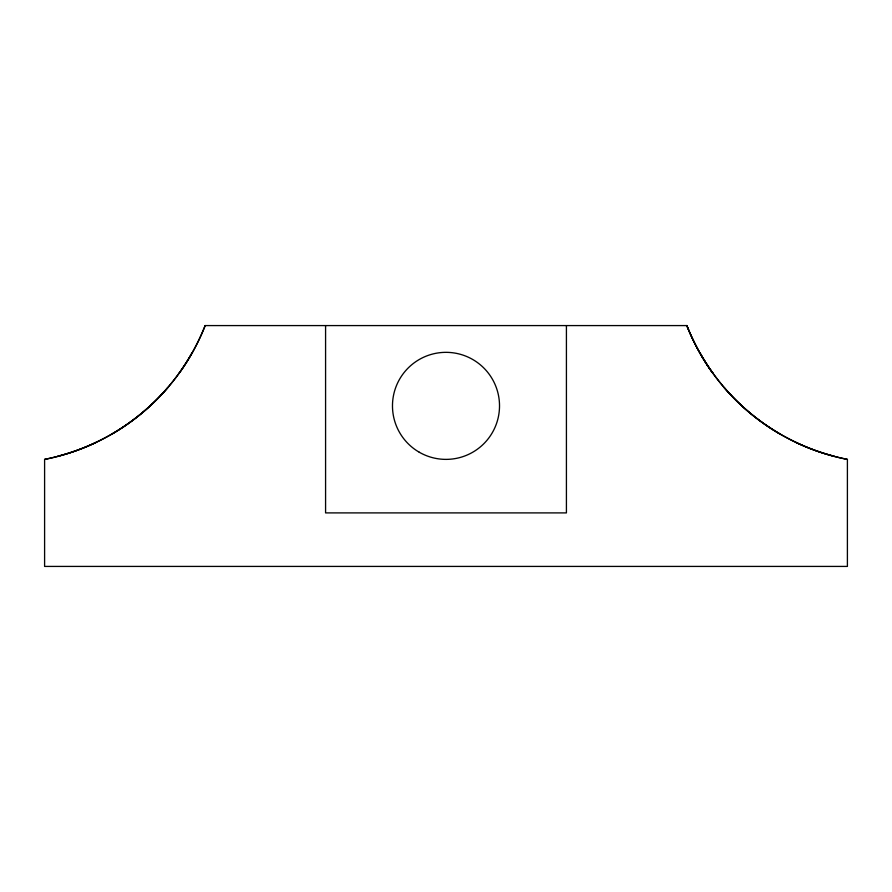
<?xml version="1.0" encoding="UTF-8"?>
<svg xmlns="http://www.w3.org/2000/svg" width="892" height="892" viewBox="0 0 892 892"><rect width="100%" height="100%" fill="white"/><g stroke="black" fill="none" stroke-linecap="round" stroke-linejoin="round"><path stroke-width="1.34" d="M191.78 353.232C163.548 403.753 114.02 441.796 57.98 456.169M205.16 325.58L686.84 325.58A217.425 217.425 0 0 0 847.4 459.38L847.4 566.42L44.6 566.42L44.6 459.38A217.425 217.425 0 0 0 205.16 325.58A216.645 214.058 90 0 1 179.091 373.291M834.02 456.169C777.98 441.796 728.452 403.753 700.22 353.232M566.42 325.58L566.42 512.9L325.58 512.9L325.58 325.58M96.224 442.354A228.776 222.052 -90 0 1 44.6 459.38M847.4 459.38A228.776 222.052 90 0 1 795.776 442.354M779.719 433.858A220.837 216.488 -90 0 1 724.137 387.563M167.863 387.563A220.837 216.488 -90 0 1 112.281 433.858M419.24 452.211A53.52 53.52 0 0 0 499.52 405.86A53.52 53.52 0 0 0 419.24 359.509A53.52 53.52 0 0 0 419.24 452.211M686.84 325.58A216.645 214.058 90 0 0 712.909 373.291A216.645 214.058 -90 0 1 686.84 325.58"/></g></svg>
